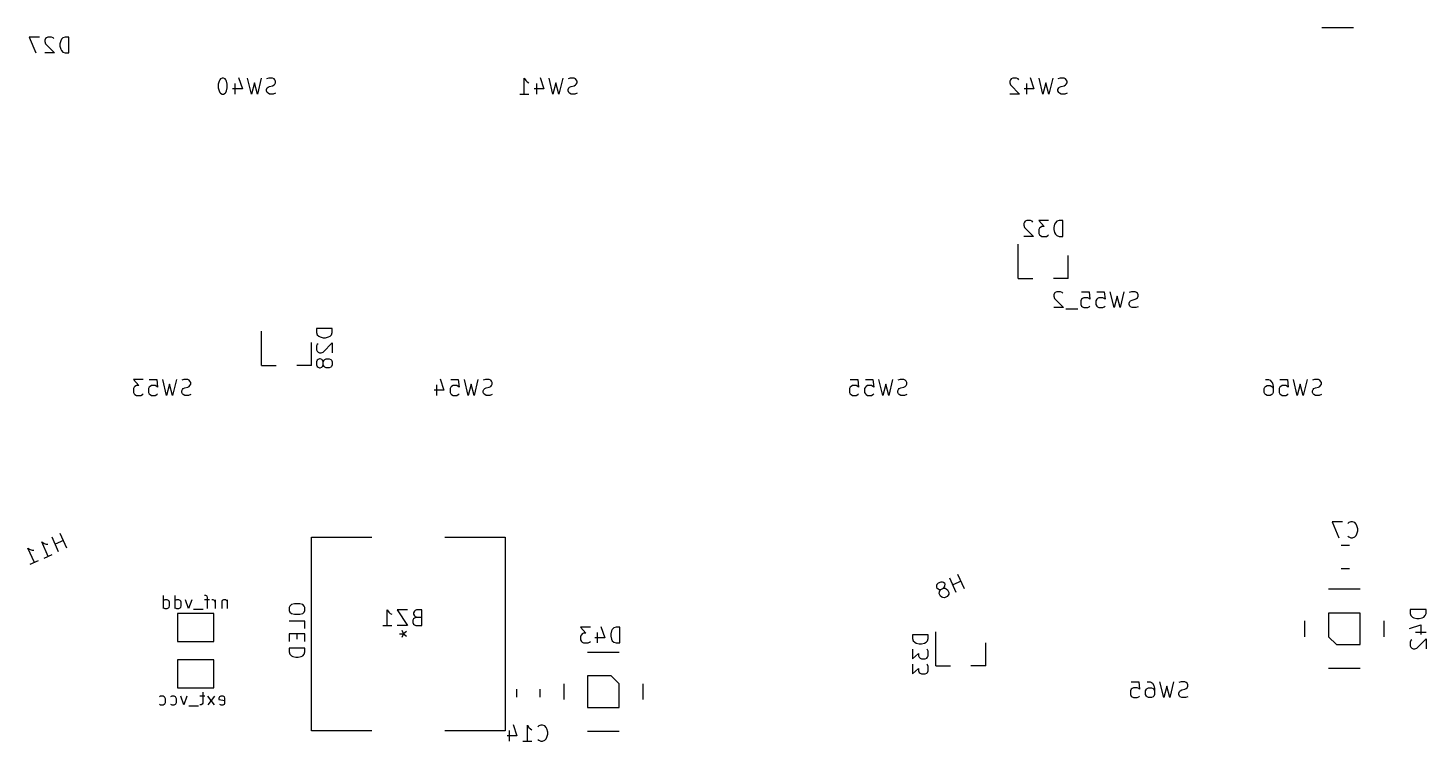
# Model space of a CAD drawing. Extents: x 27 to 362, y 19 to 136.
# Drawn here: x 273.4 to 361.8, y 34.9 to 80 of the extents above; entities that cross this region are included whole.
import ezdxf

# ---------------------------------------------------------------- set-up
doc = ezdxf.new("R2010")
doc.units = 0
doc.layers.add('BLACK', color=7, linetype='CONTINUOUS')

msp = doc.modelspace()

# ---------------------------------------------------------------- linework, layer by layer
at = {"layer": 'BLACK', "linetype": 'CONTINUOUS'}
for p, q in [((357.169, 80.0224), (355.169, 80.0224)), ((274.157, 79.4476), (273.49, 79.4476)), ((273.49, 79.4476), (273.919, 78.4476)), ((274.538, 79.3524), (274.49, 79.2571)), ((274.49, 79.2571), (274.49, 79.1619)), ((274.49, 79.1619), (274.538, 79.019)), ((274.586, 79.4), (274.538, 79.3524)), ((274.538, 79.019), (275.11, 78.4476)), ((274.681, 79.4476), (274.586, 79.4)), ((274.919, 79.4476), (274.681, 79.4476)), ((275.014, 79.4), (274.919, 79.4476)), ((275.062, 79.3524), (275.014, 79.4)), ((275.49, 79.2095), (275.443, 79.019)), ((275.443, 79.019), (275.443, 78.8762)), ((275.443, 78.8762), (275.49, 78.6857)), ((275.538, 79.3048), (275.49, 79.2095)), ((275.49, 78.6857), (275.538, 78.5905)), ((275.633, 79.4), (275.538, 79.3048)), ((275.776, 79.4476), (275.633, 79.4)), ((276.014, 79.4476), (275.776, 79.4476)), ((276.014, 78.4476), (276.014, 79.4476)), ((275.11, 78.4476), (274.49, 78.4476)), ((275.538, 78.5905), (275.633, 78.4952)), ((275.633, 78.4952), (275.776, 78.4476)), ((275.776, 78.4476), (276.014, 78.4476)), ((286.733, 76.8946), (286.971, 76.1804)), ((305.783, 76.8946), (306.021, 76.1803)), ((336.739, 76.8946), (336.977, 76.1804)), ((285.495, 76.6565), (285.447, 76.4661)), ((285.447, 76.4661), (285.447, 76.228)), ((285.447, 76.228), (285.495, 76.0375)), ((285.542, 76.7518), (285.495, 76.6565)), ((285.495, 76.0375), (285.542, 75.9423)), ((285.59, 76.7994), (285.542, 76.7518)), ((285.685, 76.847), (285.59, 76.7994)), ((285.78, 76.847), (285.685, 76.847)), ((285.876, 76.7994), (285.78, 76.847)), ((285.923, 76.7518), (285.876, 76.7994)), ((285.971, 76.6565), (285.923, 76.7518)), ((285.923, 75.9423), (285.971, 76.0375)), ((286.018, 76.4661), (285.971, 76.6565)), ((285.971, 76.0375), (286.018, 76.228)), ((286.018, 76.228), (286.018, 76.4661)), ((286.971, 76.1804), (286.352, 76.1804)), ((286.495, 76.5137), (286.495, 75.847)), ((287.542, 75.847), (287.304, 76.847)), ((287.733, 76.5613), (287.542, 75.847)), ((287.923, 75.847), (287.733, 76.5613)), ((288.161, 76.847), (287.923, 75.847)), ((288.637, 76.847), (288.495, 76.7994)), ((288.495, 76.1327), (288.542, 76.228)), ((288.495, 76.0375), (288.495, 76.1327)), ((288.542, 75.9423), (288.495, 76.0375)), ((288.542, 76.228), (288.59, 76.2756)), ((288.59, 76.2756), (288.685, 76.3232)), ((288.876, 76.847), (288.637, 76.847)), ((288.685, 76.3232), (288.876, 76.3708)), ((288.971, 76.7994), (288.876, 76.847)), ((288.876, 76.3708), (288.971, 76.4184)), ((289.018, 76.7518), (288.971, 76.7994)), ((288.971, 76.4184), (289.018, 76.4661)), ((289.066, 76.6565), (289.018, 76.7518)), ((289.018, 76.4661), (289.066, 76.5613)), ((289.066, 76.5613), (289.066, 76.6565)), ((304.783, 75.847), (304.783, 76.847)), ((304.783, 76.847), (304.878, 76.7042)), ((304.878, 76.7042), (304.973, 76.6089)), ((304.973, 76.6089), (305.068, 76.5613)), ((306.021, 76.1803), (305.402, 76.1803)), ((305.545, 76.5137), (305.545, 75.847)), ((306.592, 75.847), (306.354, 76.847)), ((306.783, 76.5613), (306.592, 75.847)), ((306.973, 75.847), (306.783, 76.5613)), ((307.211, 76.847), (306.973, 75.847)), ((307.687, 76.847), (307.545, 76.7994)), ((307.545, 76.1327), (307.592, 76.228)), ((307.545, 76.0375), (307.545, 76.1327)), ((307.592, 75.9423), (307.545, 76.0375)), ((307.592, 76.228), (307.64, 76.2756)), ((307.64, 76.2756), (307.735, 76.3232)), ((307.926, 76.847), (307.687, 76.847)), ((307.735, 76.3232), (307.926, 76.3708)), ((308.021, 76.7994), (307.926, 76.847)), ((307.926, 76.3708), (308.021, 76.4184)), ((308.068, 76.7518), (308.021, 76.7994)), ((308.021, 76.4184), (308.068, 76.4661)), ((308.116, 76.6565), (308.068, 76.7518)), ((308.068, 76.4661), (308.116, 76.5613)), ((308.116, 76.5613), (308.116, 76.6565)), ((335.501, 76.7518), (335.453, 76.6565)), ((335.453, 76.6565), (335.453, 76.5613)), ((335.453, 76.5613), (335.501, 76.4185)), ((335.548, 76.7994), (335.501, 76.7518)), ((335.501, 76.4185), (336.072, 75.847)), ((335.644, 76.847), (335.548, 76.7994)), ((335.882, 76.847), (335.644, 76.847)), ((335.977, 76.7994), (335.882, 76.847)), ((336.025, 76.7518), (335.977, 76.7994)), ((336.977, 76.1804), (336.358, 76.1804)), ((336.501, 76.5137), (336.501, 75.847)), ((337.548, 75.847), (337.31, 76.847)), ((337.739, 76.5613), (337.548, 75.847)), ((337.929, 75.847), (337.739, 76.5613)), ((338.168, 76.847), (337.929, 75.847)), ((338.644, 76.847), (338.501, 76.7994)), ((338.501, 76.1327), (338.548, 76.228)), ((338.501, 76.0375), (338.501, 76.1327)), ((338.548, 75.9423), (338.501, 76.0375)), ((338.548, 76.228), (338.596, 76.2756)), ((338.596, 76.2756), (338.691, 76.3232)), ((338.882, 76.847), (338.644, 76.847)), ((338.691, 76.3232), (338.882, 76.3708)), ((338.977, 76.7994), (338.882, 76.847)), ((338.882, 76.3708), (338.977, 76.4185)), ((339.025, 76.7518), (338.977, 76.7994)), ((338.977, 76.4185), (339.025, 76.4661)), ((339.072, 76.6565), (339.025, 76.7518)), ((339.025, 76.4661), (339.072, 76.5613)), ((339.072, 76.5613), (339.072, 76.6565)), ((285.542, 75.9423), (285.59, 75.8946)), ((285.59, 75.8946), (285.685, 75.847)), ((285.685, 75.847), (285.78, 75.847)), ((285.78, 75.847), (285.876, 75.8946)), ((285.876, 75.8946), (285.923, 75.9423)), ((288.59, 75.8946), (288.542, 75.9423)), ((288.685, 75.847), (288.59, 75.8946)), ((288.923, 75.847), (288.685, 75.847)), ((289.066, 75.8946), (288.923, 75.847)), ((304.497, 75.847), (305.068, 75.847)), ((307.64, 75.8946), (307.592, 75.9423)), ((307.735, 75.847), (307.64, 75.8946)), ((307.973, 75.847), (307.735, 75.847)), ((308.116, 75.8946), (307.973, 75.847)), ((336.072, 75.847), (335.453, 75.847)), ((338.596, 75.8946), (338.548, 75.9423)), ((338.691, 75.847), (338.596, 75.8946)), ((338.929, 75.847), (338.691, 75.847)), ((339.072, 75.8946), (338.929, 75.847)), ((336.386, 67.7524), (336.338, 67.6571)), ((336.338, 67.6571), (336.338, 67.5619)), ((336.338, 67.5619), (336.386, 67.419)), ((336.433, 67.8), (336.386, 67.7524)), ((336.386, 67.419), (336.957, 66.8476)), ((336.529, 67.8476), (336.433, 67.8)), ((336.767, 67.8476), (336.529, 67.8476)), ((336.862, 67.8), (336.767, 67.8476)), ((336.91, 67.7524), (336.862, 67.8)), ((337.91, 67.8476), (337.29, 67.8476)), ((337.29, 67.8476), (337.624, 67.4667)), ((337.338, 67.3714), (337.29, 67.2762)), ((337.29, 67.2762), (337.29, 67.0381)), ((337.386, 67.419), (337.338, 67.3714)), ((337.481, 67.4667), (337.386, 67.419)), ((337.624, 67.4667), (337.481, 67.4667)), ((338.29, 67.6095), (338.243, 67.419)), ((338.243, 67.419), (338.243, 67.2762)), ((338.243, 67.2762), (338.29, 67.0857)), ((338.338, 67.7048), (338.29, 67.6095)), ((338.433, 67.8), (338.338, 67.7048)), ((338.576, 67.8476), (338.433, 67.8)), ((338.814, 67.8476), (338.576, 67.8476)), ((338.814, 66.8476), (338.814, 67.8476)), ((335.983, 64.1874), (335.983, 66.3474)), ((336.957, 66.8476), (336.338, 66.8476)), ((337.29, 67.0381), (337.338, 66.9429)), ((337.338, 66.9429), (337.386, 66.8952)), ((337.386, 66.8952), (337.481, 66.8476)), ((337.481, 66.8476), (337.767, 66.8476)), ((337.767, 66.8476), (337.862, 66.8952)), ((337.862, 66.8952), (337.91, 66.9429)), ((338.29, 67.0857), (338.338, 66.9905)), ((338.338, 66.9905), (338.433, 66.8952)), ((338.433, 66.8952), (338.576, 66.8476)), ((338.576, 66.8476), (338.814, 66.8476)), ((339.143, 64.1874), (339.143, 65.6474)), ((335.983, 64.1874), (336.913, 64.1874)), ((339.143, 64.1874), (338.213, 64.1874)), ((338.281, 63.2524), (338.233, 63.1571)), ((338.233, 63.1571), (338.233, 63.0619)), ((338.233, 63.0619), (338.281, 62.919)), ((338.329, 63.3), (338.281, 63.2524)), ((338.281, 62.919), (338.852, 62.3476)), ((338.424, 63.3476), (338.329, 63.3)), ((338.662, 63.3476), (338.424, 63.3476)), ((338.757, 63.3), (338.662, 63.3476)), ((338.805, 63.2524), (338.757, 63.3)), ((339.995, 62.8714), (339.948, 62.7762)), ((339.948, 62.7762), (339.948, 62.5381)), ((339.995, 63.3476), (340.471, 63.3476)), ((340.043, 62.919), (339.995, 62.8714)), ((340.138, 62.9667), (340.043, 62.919)), ((340.376, 62.9667), (340.138, 62.9667)), ((340.471, 62.919), (340.376, 62.9667)), ((340.471, 63.3476), (340.519, 62.8714)), ((340.519, 62.8714), (340.471, 62.919)), ((340.948, 62.8714), (340.9, 62.7762)), ((340.9, 62.7762), (340.9, 62.5381)), ((340.948, 63.3476), (341.424, 63.3476)), ((340.995, 62.919), (340.948, 62.8714)), ((341.09, 62.9667), (340.995, 62.919)), ((341.329, 62.9667), (341.09, 62.9667)), ((341.424, 62.919), (341.329, 62.9667)), ((341.424, 63.3476), (341.471, 62.8714)), ((341.471, 62.8714), (341.424, 62.919)), ((342.043, 62.3476), (341.805, 63.3476)), ((342.233, 63.0619), (342.043, 62.3476)), ((342.424, 62.3476), (342.233, 63.0619)), ((342.662, 63.3476), (342.424, 62.3476)), ((343.138, 63.3476), (342.995, 63.3)), ((342.995, 62.6333), (343.043, 62.7286)), ((343.043, 62.7286), (343.09, 62.7762)), ((343.09, 62.7762), (343.186, 62.8238)), ((343.376, 63.3476), (343.138, 63.3476)), ((343.186, 62.8238), (343.376, 62.8714)), ((343.471, 63.3), (343.376, 63.3476)), ((343.376, 62.8714), (343.471, 62.919)), ((343.519, 63.2524), (343.471, 63.3)), ((343.471, 62.919), (343.519, 62.9667)), ((343.567, 63.1571), (343.519, 63.2524)), ((343.519, 62.9667), (343.567, 63.0619)), ((343.567, 63.0619), (343.567, 63.1571)), ((338.852, 62.3476), (338.233, 62.3476)), ((339.757, 62.2524), (338.995, 62.2524)), ((339.948, 62.5381), (339.995, 62.4429)), ((339.995, 62.4429), (340.043, 62.3952)), ((340.043, 62.3952), (340.138, 62.3476)), ((340.138, 62.3476), (340.376, 62.3476)), ((340.376, 62.3476), (340.471, 62.3952)), ((340.471, 62.3952), (340.519, 62.4429)), ((340.9, 62.5381), (340.948, 62.4429)), ((340.948, 62.4429), (340.995, 62.3952)), ((340.995, 62.3952), (341.09, 62.3476)), ((341.09, 62.3476), (341.329, 62.3476)), ((341.329, 62.3476), (341.424, 62.3952)), ((341.424, 62.3952), (341.471, 62.4429)), ((342.995, 62.5381), (342.995, 62.6333)), ((343.043, 62.4429), (342.995, 62.5381)), ((343.09, 62.3952), (343.043, 62.4429)), ((343.186, 62.3476), (343.09, 62.3952)), ((343.424, 62.3476), (343.186, 62.3476)), ((343.567, 62.3952), (343.424, 62.3476)), ((292.652, 61.0143), (291.652, 61.0143)), ((291.652, 61.0143), (291.652, 60.7762)), ((292.652, 60.7762), (292.652, 61.0143)), ((288.183, 58.6874), (288.183, 60.8474)), ((291.343, 58.6874), (291.343, 60.1474)), ((291.652, 60.7762), (291.7, 60.6333)), ((291.7, 60.6333), (291.795, 60.5381)), ((291.795, 60.5381), (291.89, 60.4905)), ((291.89, 60.4905), (292.081, 60.4429)), ((292.081, 60.4429), (292.224, 60.4429)), ((292.081, 59.5381), (292.652, 60.1095)), ((292.224, 60.4429), (292.414, 60.4905)), ((292.414, 60.4905), (292.51, 60.5381)), ((292.51, 60.5381), (292.605, 60.6333)), ((292.605, 60.6333), (292.652, 60.7762)), ((292.652, 60.1095), (292.652, 59.4905)), ((291.7, 60.0143), (291.652, 59.919)), ((291.652, 59.919), (291.652, 59.681)), ((291.652, 59.681), (291.7, 59.5857)), ((291.748, 60.0619), (291.7, 60.0143)), ((291.7, 59.5857), (291.748, 59.5381)), ((291.748, 59.5381), (291.843, 59.4905)), ((291.843, 59.4905), (291.938, 59.4905)), ((291.938, 59.4905), (292.081, 59.5381)), ((288.183, 58.6874), (289.113, 58.6874)), ((291.343, 58.6874), (290.413, 58.6874)), ((291.7, 59.0143), (291.652, 58.919)), ((291.652, 58.919), (291.652, 58.7286)), ((291.652, 58.7286), (291.7, 58.6333)), ((291.748, 59.0619), (291.7, 59.0143)), ((291.7, 58.6333), (291.748, 58.5857)), ((291.843, 59.1095), (291.748, 59.0619)), ((291.748, 58.5857), (291.843, 58.5381)), ((291.89, 59.1095), (291.843, 59.1095)), ((291.843, 58.5381), (291.89, 58.5381)), ((291.986, 59.0619), (291.89, 59.1095)), ((291.89, 58.5381), (291.986, 58.5857)), ((292.033, 59.0143), (291.986, 59.0619)), ((291.986, 58.5857), (292.033, 58.6333)), ((292.081, 58.919), (292.033, 59.0143)), ((292.033, 58.6333), (292.081, 58.7286)), ((292.081, 58.919), (292.129, 59.0143)), ((292.081, 58.7286), (292.081, 58.919)), ((292.129, 58.6333), (292.081, 58.7286)), ((292.129, 59.0143), (292.176, 59.0619)), ((292.176, 58.5857), (292.129, 58.6333)), ((292.176, 59.0619), (292.271, 59.1095)), ((292.271, 58.5381), (292.176, 58.5857)), ((292.271, 59.1095), (292.462, 59.1095)), ((292.462, 58.5381), (292.271, 58.5381)), ((292.462, 59.1095), (292.557, 59.0619)), ((292.557, 58.5857), (292.462, 58.5381)), ((292.557, 59.0619), (292.605, 59.0143)), ((292.605, 58.6333), (292.557, 58.5857)), ((292.605, 59.0143), (292.652, 58.919)), ((292.652, 58.7286), (292.605, 58.6333)), ((292.652, 58.919), (292.652, 58.7286)), ((280.706, 57.797), (280.087, 57.797)), ((280.087, 57.797), (280.42, 57.4161)), ((280.277, 57.4161), (280.182, 57.3684)), ((280.42, 57.4161), (280.277, 57.4161)), ((281.087, 57.797), (281.563, 57.797)), ((281.23, 57.4161), (281.135, 57.3684)), ((281.468, 57.4161), (281.23, 57.4161)), ((281.563, 57.3684), (281.468, 57.4161)), ((281.563, 57.797), (281.611, 57.3208)), ((282.182, 56.797), (281.944, 57.797)), ((282.373, 57.5113), (282.182, 56.797)), ((282.563, 56.797), (282.373, 57.5113)), ((282.801, 57.797), (282.563, 56.797)), ((283.277, 57.797), (283.135, 57.7494)), ((283.516, 57.797), (283.277, 57.797)), ((283.611, 57.7494), (283.516, 57.797)), ((283.658, 57.7018), (283.611, 57.7494)), ((283.611, 57.3684), (283.658, 57.4161)), ((283.706, 57.6065), (283.658, 57.7018)), ((283.658, 57.4161), (283.706, 57.5113)), ((283.706, 57.5113), (283.706, 57.6065)), ((299.232, 57.4637), (299.232, 56.797)), ((299.47, 57.8446), (299.708, 57.1304)), ((300.137, 57.797), (300.613, 57.797)), ((300.28, 57.4161), (300.185, 57.3684)), ((300.518, 57.4161), (300.28, 57.4161)), ((300.613, 57.3684), (300.518, 57.4161)), ((300.613, 57.797), (300.661, 57.3208)), ((301.232, 56.797), (300.994, 57.797)), ((301.423, 57.5113), (301.232, 56.797)), ((301.613, 56.797), (301.423, 57.5113)), ((301.851, 57.797), (301.613, 56.797)), ((302.327, 57.797), (302.185, 57.7494)), ((302.566, 57.797), (302.327, 57.797)), ((302.661, 57.7494), (302.566, 57.797)), ((302.708, 57.7018), (302.661, 57.7494)), ((302.661, 57.3684), (302.708, 57.4161)), ((302.756, 57.6065), (302.708, 57.7018)), ((302.708, 57.4161), (302.756, 57.5113)), ((302.756, 57.5113), (302.756, 57.6065)), ((325.378, 57.797), (325.855, 57.797)), ((325.521, 57.4161), (325.426, 57.3684)), ((325.759, 57.4161), (325.521, 57.4161)), ((325.855, 57.3684), (325.759, 57.4161)), ((325.855, 57.797), (325.902, 57.3208)), ((326.331, 57.797), (326.807, 57.797)), ((326.474, 57.4161), (326.378, 57.3684)), ((326.712, 57.4161), (326.474, 57.4161)), ((326.807, 57.3684), (326.712, 57.4161)), ((326.807, 57.797), (326.855, 57.3208)), ((327.426, 56.797), (327.188, 57.797)), ((327.616, 57.5113), (327.426, 56.797)), ((327.807, 56.797), (327.616, 57.5113)), ((328.045, 57.797), (327.807, 56.797)), ((328.521, 57.797), (328.378, 57.7494)), ((328.759, 57.797), (328.521, 57.797)), ((328.855, 57.7494), (328.759, 57.797)), ((328.902, 57.7018), (328.855, 57.7494)), ((328.855, 57.3684), (328.902, 57.4161)), ((328.95, 57.6065), (328.902, 57.7018)), ((328.902, 57.4161), (328.95, 57.5113)), ((328.95, 57.5113), (328.95, 57.6065)), ((351.62, 57.797), (351.81, 57.797)), ((351.62, 57.3685), (351.715, 57.4161)), ((351.715, 57.4161), (351.905, 57.4161)), ((351.81, 57.797), (351.905, 57.7494)), ((351.905, 57.7494), (351.953, 57.7018)), ((351.905, 57.4161), (352.001, 57.3685)), ((351.953, 57.7018), (352.048, 57.5589)), ((352.048, 57.5589), (352.096, 57.3685)), ((352.524, 57.797), (353.001, 57.797)), ((352.667, 57.4161), (352.572, 57.3685)), ((352.905, 57.4161), (352.667, 57.4161)), ((353.001, 57.3685), (352.905, 57.4161)), ((353.001, 57.797), (353.048, 57.3208)), ((353.62, 56.797), (353.382, 57.797)), ((353.81, 57.5113), (353.62, 56.797)), ((354.001, 56.797), (353.81, 57.5113)), ((354.239, 57.797), (354.001, 56.797)), ((354.715, 57.797), (354.572, 57.7494)), ((354.953, 57.797), (354.715, 57.797)), ((355.048, 57.7494), (354.953, 57.797)), ((355.096, 57.7018), (355.048, 57.7494)), ((355.048, 57.3685), (355.096, 57.4161)), ((355.144, 57.6065), (355.096, 57.7018)), ((355.096, 57.4161), (355.144, 57.5113)), ((355.144, 57.5113), (355.144, 57.6065)), ((280.135, 57.3208), (280.087, 57.2256)), ((280.087, 57.2256), (280.087, 56.9875)), ((280.087, 56.9875), (280.135, 56.8923)), ((280.182, 57.3684), (280.135, 57.3208)), ((280.135, 56.8923), (280.182, 56.8446)), ((280.182, 56.8446), (280.277, 56.797)), ((280.277, 56.797), (280.563, 56.797)), ((280.563, 56.797), (280.658, 56.8446)), ((280.658, 56.8446), (280.706, 56.8923)), ((281.087, 57.3208), (281.039, 57.2256)), ((281.039, 57.2256), (281.039, 56.9875)), ((281.039, 56.9875), (281.087, 56.8923)), ((281.135, 57.3684), (281.087, 57.3208)), ((281.087, 56.8923), (281.135, 56.8446)), ((281.135, 56.8446), (281.23, 56.797)), ((281.23, 56.797), (281.468, 56.797)), ((281.468, 56.797), (281.563, 56.8446)), ((281.611, 57.3208), (281.563, 57.3684)), ((281.563, 56.8446), (281.611, 56.8923)), ((283.135, 57.0827), (283.182, 57.178)), ((283.135, 56.9875), (283.135, 57.0827)), ((283.182, 56.8923), (283.135, 56.9875)), ((283.182, 57.178), (283.23, 57.2256)), ((283.23, 56.8446), (283.182, 56.8923)), ((283.23, 57.2256), (283.325, 57.2732)), ((283.325, 56.797), (283.23, 56.8446)), ((283.325, 57.2732), (283.516, 57.3208)), ((283.563, 56.797), (283.325, 56.797)), ((283.516, 57.3208), (283.611, 57.3684)), ((283.706, 56.8446), (283.563, 56.797)), ((299.708, 57.1304), (299.089, 57.1304)), ((300.137, 57.3208), (300.089, 57.2256)), ((300.089, 57.2256), (300.089, 56.9875)), ((300.089, 56.9875), (300.137, 56.8923)), ((300.185, 57.3684), (300.137, 57.3208)), ((300.137, 56.8923), (300.185, 56.8446)), ((300.185, 56.8446), (300.28, 56.797)), ((300.28, 56.797), (300.518, 56.797)), ((300.518, 56.797), (300.613, 56.8446)), ((300.661, 57.3208), (300.613, 57.3684)), ((300.613, 56.8446), (300.661, 56.8923)), ((302.185, 57.0827), (302.232, 57.178)), ((302.185, 56.9875), (302.185, 57.0827)), ((302.232, 56.8923), (302.185, 56.9875)), ((302.232, 57.178), (302.28, 57.2256)), ((302.28, 56.8446), (302.232, 56.8923)), ((302.28, 57.2256), (302.375, 57.2732)), ((302.375, 56.797), (302.28, 56.8446)), ((302.375, 57.2732), (302.566, 57.3208)), ((302.613, 56.797), (302.375, 56.797)), ((302.566, 57.3208), (302.661, 57.3684)), ((302.756, 56.8446), (302.613, 56.797)), ((325.378, 57.3208), (325.331, 57.2256)), ((325.331, 57.2256), (325.331, 56.9875)), ((325.331, 56.9875), (325.378, 56.8923)), ((325.426, 57.3684), (325.378, 57.3208)), ((325.378, 56.8923), (325.426, 56.8446)), ((325.426, 56.8446), (325.521, 56.797)), ((325.521, 56.797), (325.759, 56.797)), ((325.759, 56.797), (325.855, 56.8446)), ((325.902, 57.3208), (325.855, 57.3684)), ((325.855, 56.8446), (325.902, 56.8923)), ((326.331, 57.3208), (326.283, 57.2256)), ((326.283, 57.2256), (326.283, 56.9875)), ((326.283, 56.9875), (326.331, 56.8923)), ((326.378, 57.3684), (326.331, 57.3208)), ((326.331, 56.8923), (326.378, 56.8446)), ((326.378, 56.8446), (326.474, 56.797)), ((326.474, 56.797), (326.712, 56.797)), ((326.712, 56.797), (326.807, 56.8446)), ((326.855, 57.3208), (326.807, 57.3684)), ((326.807, 56.8446), (326.855, 56.8923)), ((328.378, 57.0827), (328.426, 57.178)), ((328.378, 56.9875), (328.378, 57.0827)), ((328.426, 56.8923), (328.378, 56.9875)), ((328.426, 57.178), (328.474, 57.2256)), ((328.474, 56.8446), (328.426, 56.8923)), ((328.474, 57.2256), (328.569, 57.2732)), ((328.569, 56.797), (328.474, 56.8446)), ((328.569, 57.2732), (328.759, 57.3208)), ((328.807, 56.797), (328.569, 56.797)), ((328.759, 57.3208), (328.855, 57.3684)), ((328.95, 56.8446), (328.807, 56.797)), ((351.524, 57.2256), (351.572, 57.3208)), ((351.524, 56.9875), (351.524, 57.2256)), ((351.572, 56.8923), (351.524, 56.9875)), ((351.572, 57.3208), (351.62, 57.3685)), ((351.62, 56.8446), (351.572, 56.8923)), ((351.715, 56.797), (351.62, 56.8446)), ((351.905, 56.797), (351.715, 56.797)), ((352.001, 56.8446), (351.905, 56.797)), ((352.001, 57.3685), (352.048, 57.3208)), ((352.048, 56.8923), (352.001, 56.8446)), ((352.048, 57.3208), (352.096, 57.2256)), ((352.096, 56.9875), (352.048, 56.8923)), ((352.096, 57.3685), (352.096, 56.9875)), ((352.524, 57.3208), (352.477, 57.2256)), ((352.477, 57.2256), (352.477, 56.9875)), ((352.477, 56.9875), (352.524, 56.8923)), ((352.572, 57.3685), (352.524, 57.3208)), ((352.524, 56.8923), (352.572, 56.8446)), ((352.572, 56.8446), (352.667, 56.797)), ((352.667, 56.797), (352.905, 56.797)), ((352.905, 56.797), (353.001, 56.8446)), ((353.048, 57.3208), (353.001, 57.3685)), ((353.001, 56.8446), (353.048, 56.8923)), ((354.572, 57.0827), (354.62, 57.178)), ((354.572, 56.9875), (354.572, 57.0827)), ((354.62, 56.8923), (354.572, 56.9875)), ((354.62, 57.178), (354.667, 57.2256)), ((354.667, 56.8446), (354.62, 56.8923)), ((354.667, 57.2256), (354.763, 57.2732)), ((354.763, 56.797), (354.667, 56.8446)), ((354.763, 57.2732), (354.953, 57.3208)), ((355.001, 56.797), (354.763, 56.797)), ((354.953, 57.3208), (355.048, 57.3685)), ((355.144, 56.8446), (355.001, 56.797)), ((356.485, 48.8), (355.818, 48.8)), ((355.818, 48.8), (356.247, 47.8)), ((356.866, 48.7524), (356.818, 48.7048)), ((357.009, 48.8), (356.866, 48.7524)), ((357.104, 48.8), (357.009, 48.8)), ((357.247, 48.7524), (357.104, 48.8)), ((357.342, 48.6572), (357.247, 48.7524)), ((357.39, 48.5619), (357.342, 48.6572)), ((275.352, 46.9132), (274.946, 47.8267)), ((275.874, 47.1456), (275.468, 48.0592)), ((291.33, 35.601), (291.33, 47.8438)), ((291.33, 47.8438), (295.15, 47.8438)), ((299.753, 47.8438), (303.573, 47.8438)), ((303.573, 47.8438), (303.573, 35.601)), ((356.818, 47.8953), (356.866, 47.8476)), ((356.866, 47.8476), (357.009, 47.8)), ((357.009, 47.8), (357.104, 47.8)), ((357.104, 47.8), (357.247, 47.8476)), ((357.247, 47.8476), (357.342, 47.9429)), ((357.342, 47.9429), (357.39, 48.0381)), ((357.437, 48.3714), (357.39, 48.5619)), ((357.39, 48.0381), (357.437, 48.2286)), ((357.437, 48.2286), (357.437, 48.3714)), ((273.83, 46.2353), (273.423, 47.1489)), ((273.423, 47.1489), (273.568, 47.0571)), ((273.568, 47.0571), (273.694, 47.0088)), ((273.694, 47.0088), (273.8, 47.004)), ((274.7, 46.6227), (274.293, 47.5362)), ((274.293, 47.5362), (274.438, 47.4444)), ((274.438, 47.4444), (274.564, 47.3962)), ((274.564, 47.3962), (274.67, 47.3914)), ((275.661, 47.6241), (275.139, 47.3917)), ((356.913, 47.3074), (356.39, 47.3074)), ((273.569, 46.1191), (274.091, 46.3515)), ((274.439, 46.5065), (274.961, 46.7389)), ((332.067, 44.3383), (331.661, 45.2518)), ((332.376, 45.0492), (331.854, 44.8168)), ((332.589, 44.5707), (332.183, 45.4842)), ((356.913, 45.8374), (356.39, 45.8374)), ((330.829, 44.7774), (330.825, 44.6711)), ((330.825, 44.6711), (330.844, 44.6276)), ((330.853, 44.8403), (330.829, 44.7774)), ((330.844, 44.6276), (330.926, 44.5599)), ((330.921, 44.9225), (330.853, 44.8403)), ((331.095, 45), (330.921, 44.9225)), ((330.926, 44.5599), (330.989, 44.5358)), ((330.989, 44.5358), (331.095, 44.531)), ((330.999, 44.2795), (331.004, 44.3859)), ((331.076, 44.1055), (330.999, 44.2795)), ((331.004, 44.3859), (331.028, 44.4488)), ((331.028, 44.4488), (331.095, 44.531)), ((331.201, 44.9952), (331.095, 45)), ((331.095, 44.531), (331.269, 44.6085)), ((331.264, 44.9711), (331.201, 44.9952)), ((331.347, 44.9035), (331.264, 44.9711)), ((331.269, 44.6085), (331.337, 44.6907)), ((331.269, 44.6085), (331.376, 44.6037)), ((331.337, 44.6907), (331.361, 44.7536)), ((331.366, 44.86), (331.347, 44.9035)), ((331.361, 44.7536), (331.366, 44.86)), ((331.376, 44.6037), (331.439, 44.5796)), ((331.439, 44.5796), (331.521, 44.512)), ((331.569, 44.1687), (331.502, 44.0865)), ((331.521, 44.512), (331.598, 44.3379)), ((331.594, 44.2316), (331.569, 44.1687)), ((331.598, 44.3379), (331.594, 44.2316)), ((357.601, 44.5411), (355.601, 44.5411)), ((281.987, 43.3323), (281.987, 44.1451)), ((282.065, 43.8742), (281.987, 43.8355)), ((281.987, 43.371), (282.065, 43.3323)), ((282.22, 43.8742), (282.065, 43.8742)), ((282.065, 43.3323), (282.22, 43.3323)), ((282.297, 43.8355), (282.22, 43.8742)), ((282.22, 43.3323), (282.297, 43.371)), ((282.336, 43.7968), (282.297, 43.8355)), ((282.297, 43.371), (282.336, 43.4097)), ((282.374, 43.7194), (282.336, 43.7968)), ((282.336, 43.4097), (282.374, 43.4871)), ((282.374, 43.4871), (282.374, 43.7194)), ((282.723, 43.3323), (282.723, 44.1451)), ((282.8, 43.8742), (282.723, 43.8355)), ((282.723, 43.371), (282.8, 43.3323)), ((282.955, 43.8742), (282.8, 43.8742)), ((282.8, 43.3323), (282.955, 43.3323)), ((283.032, 43.8355), (282.955, 43.8742)), ((282.955, 43.3323), (283.032, 43.371)), ((283.071, 43.7968), (283.032, 43.8355)), ((283.032, 43.371), (283.071, 43.4097)), ((283.11, 43.7194), (283.071, 43.7968)), ((283.071, 43.4097), (283.11, 43.4871)), ((283.11, 43.4871), (283.11, 43.7194)), ((283.574, 43.3323), (283.381, 43.8742)), ((283.768, 43.8742), (283.574, 43.3323)), ((284.658, 44.1451), (284.581, 44.1451)), ((284.89, 43.8742), (284.581, 43.8742)), ((284.735, 44.1064), (284.658, 44.1451)), ((284.774, 44.029), (284.735, 44.1064)), ((284.774, 43.3323), (284.774, 44.029)), ((285.122, 43.8742), (285.045, 43.8742)), ((285.2, 43.8355), (285.122, 43.8742)), ((285.239, 43.7968), (285.2, 43.8355)), ((285.277, 43.7194), (285.239, 43.7968)), ((285.277, 43.3323), (285.277, 43.8742)), ((285.703, 43.8355), (285.664, 43.7581)), ((285.664, 43.7581), (285.664, 43.3323)), ((285.78, 43.8742), (285.703, 43.8355)), ((285.897, 43.8742), (285.78, 43.8742)), ((285.974, 43.8355), (285.897, 43.8742)), ((286.013, 43.7968), (285.974, 43.8355)), ((286.013, 43.8742), (286.013, 43.3323)), ((289.973, 43.4813), (289.925, 43.3861)), ((289.925, 43.3861), (289.925, 43.1956)), ((290.068, 43.5765), (289.973, 43.4813)), ((290.258, 43.6242), (290.068, 43.5765)), ((290.592, 43.6242), (290.258, 43.6242)), ((290.782, 43.5765), (290.592, 43.6242)), ((290.877, 43.4813), (290.782, 43.5765)), ((290.925, 43.3861), (290.877, 43.4813)), ((290.925, 43.1956), (290.925, 43.3861)), ((331.159, 44.0379), (331.076, 44.1055)), ((331.221, 44.0138), (331.159, 44.0379)), ((331.328, 44.009), (331.221, 44.0138)), ((331.502, 44.0865), (331.328, 44.009)), ((285.164, 43.0114), (282.878, 43.0114)), ((282.878, 43.0114), (282.878, 41.2334)), ((284.503, 43.2549), (283.884, 43.2549)), ((285.164, 41.2334), (285.164, 43.0114)), ((289.925, 43.1956), (289.973, 43.1003)), ((290.925, 42.5289), (289.925, 42.5289)), ((289.973, 43.1003), (290.068, 43.0051)), ((290.068, 43.0051), (290.258, 42.9575)), ((290.258, 42.9575), (290.592, 42.9575)), ((290.592, 42.9575), (290.782, 43.0051)), ((290.782, 43.0051), (290.877, 43.1003)), ((290.877, 43.1003), (290.925, 43.1956)), ((290.925, 42.0527), (290.925, 42.5289)), ((296.124, 42.2476), (296.124, 43.2476)), ((296.124, 43.2476), (296.219, 43.1048)), ((296.219, 43.1048), (296.314, 43.0095)), ((296.314, 43.0095), (296.41, 42.9619)), ((297.41, 43.2476), (296.743, 43.2476)), ((296.743, 43.2476), (297.41, 42.2476)), ((297.79, 42.6762), (297.743, 42.581)), ((297.743, 42.581), (297.743, 42.4381)), ((297.743, 42.4381), (297.79, 42.3429)), ((297.838, 43.1524), (297.79, 43.0571)), ((297.79, 43.0571), (297.79, 42.9619)), ((297.79, 42.9619), (297.838, 42.8667)), ((297.838, 42.7238), (297.79, 42.6762)), ((297.886, 43.2), (297.838, 43.1524)), ((297.838, 42.8667), (297.886, 42.819)), ((297.981, 42.7714), (297.838, 42.7238)), ((297.981, 43.2476), (297.886, 43.2)), ((297.886, 42.819), (297.981, 42.7714)), ((298.314, 43.2476), (297.981, 43.2476)), ((297.981, 42.7714), (298.314, 42.7714)), ((298.314, 42.2476), (298.314, 43.2476)), ((354.101, 41.5411), (354.101, 42.5411)), ((357.601, 43.0411), (355.601, 43.0411)), ((355.601, 43.0411), (355.601, 41.5411)), ((357.601, 41.0411), (357.601, 43.0411)), ((359.101, 41.5411), (359.101, 42.5411)), ((361.754, 43.2554), (360.754, 43.2554)), ((360.754, 43.2554), (360.754, 43.0173)), ((360.754, 43.0173), (360.801, 42.8745)), ((360.801, 42.8745), (360.897, 42.7792)), ((360.897, 42.7792), (360.992, 42.7316)), ((360.992, 42.7316), (361.182, 42.684)), ((361.182, 42.684), (361.325, 42.684)), ((361.325, 42.684), (361.516, 42.7316)), ((361.516, 42.7316), (361.611, 42.7792)), ((361.611, 42.7792), (361.706, 42.8745)), ((361.706, 42.8745), (361.754, 43.0173)), ((361.754, 43.0173), (361.754, 43.2554)), ((290.925, 41.7194), (289.925, 41.7194)), ((289.925, 41.7194), (289.925, 41.2432)), ((290.401, 41.7194), (290.401, 41.3861)), ((290.925, 41.2432), (290.925, 41.7194)), ((295.838, 42.2476), (296.41, 42.2476)), ((297.41, 42.2476), (296.743, 42.2476)), ((296.904, 41.7224), (297.142, 41.7224)), ((297.047, 41.9605), (297.142, 41.7224)), ((297.142, 41.7224), (297.047, 41.4843)), ((297.332, 41.8653), (297.142, 41.7224)), ((297.142, 41.7224), (297.332, 41.5795)), ((297.79, 42.3429), (297.838, 42.2952)), ((297.838, 42.2952), (297.933, 42.2476)), ((297.933, 42.2476), (298.314, 42.2476)), ((308.957, 42.1476), (308.338, 42.1476)), ((308.338, 42.1476), (308.671, 41.7667)), ((308.386, 41.6714), (308.338, 41.5762)), ((308.338, 41.5762), (308.338, 41.3381)), ((308.433, 41.719), (308.386, 41.6714)), ((308.529, 41.7667), (308.433, 41.719)), ((308.671, 41.7667), (308.529, 41.7667)), ((309.386, 41.8143), (309.386, 41.1476)), ((309.624, 42.1952), (309.862, 41.481)), ((310.29, 41.9095), (310.243, 41.719)), ((310.243, 41.719), (310.243, 41.5762)), ((310.243, 41.5762), (310.29, 41.3857)), ((310.338, 42.0048), (310.29, 41.9095)), ((310.433, 42.1), (310.338, 42.0048)), ((310.576, 42.1476), (310.433, 42.1)), ((310.814, 42.1476), (310.576, 42.1476)), ((310.814, 41.1476), (310.814, 42.1476)), ((330.306, 41.6679), (329.306, 41.6679)), ((329.306, 41.6679), (329.306, 41.4298)), ((330.306, 41.4298), (330.306, 41.6679)), ((330.774, 39.6936), (330.774, 41.8536)), ((355.601, 41.5411), (356.101, 41.0411)), ((360.706, 42.065), (361.421, 42.3031)), ((361.087, 41.8269), (361.754, 41.8269)), ((361.421, 42.3031), (361.421, 41.684)), ((282.878, 41.2334), (285.164, 41.2334)), ((290.925, 40.8146), (289.925, 40.8146)), ((289.925, 40.8146), (289.925, 40.5765)), ((290.925, 40.5765), (290.925, 40.8146)), ((308.338, 41.3381), (308.386, 41.2429)), ((308.386, 41.2429), (308.433, 41.1952)), ((308.433, 41.1952), (308.529, 41.1476)), ((308.529, 41.1476), (308.814, 41.1476)), ((308.814, 41.1476), (308.91, 41.1952)), ((308.91, 41.1952), (308.957, 41.2429)), ((309.862, 41.481), (309.243, 41.481)), ((310.29, 41.3857), (310.338, 41.2905)), ((310.338, 41.2905), (310.433, 41.1952)), ((310.433, 41.1952), (310.576, 41.1476)), ((310.576, 41.1476), (310.814, 41.1476)), ((329.306, 41.4298), (329.354, 41.287)), ((329.306, 40.7632), (329.306, 40.1441)), ((329.354, 41.287), (329.449, 41.1917)), ((329.449, 41.1917), (329.544, 41.1441)), ((329.544, 41.1441), (329.735, 41.0965)), ((329.735, 41.0965), (329.878, 41.0965)), ((329.878, 41.0965), (330.068, 41.1441)), ((330.068, 41.1441), (330.164, 41.1917)), ((330.164, 41.1917), (330.259, 41.287)), ((330.259, 40.7156), (330.211, 40.7632)), ((330.259, 41.287), (330.306, 41.4298)), ((330.306, 40.6203), (330.259, 40.7156)), ((333.934, 39.6936), (333.934, 41.1536)), ((356.101, 41.0411), (357.601, 41.0411)), ((360.801, 41.3031), (360.754, 41.2078)), ((360.754, 41.2078), (360.754, 40.9697)), ((360.754, 40.9697), (360.801, 40.8745)), ((360.849, 41.3507), (360.801, 41.3031)), ((360.801, 40.8745), (360.849, 40.8269)), ((360.849, 40.8269), (360.944, 40.7792)), ((360.944, 40.7792), (361.04, 40.7792)), ((361.04, 40.7792), (361.182, 40.8269)), ((361.182, 40.8269), (361.754, 41.3983)), ((361.754, 41.3983), (361.754, 40.7792)), ((285.164, 40.0914), (282.878, 40.0914)), ((282.878, 40.0914), (282.878, 38.3134)), ((285.164, 38.3134), (285.164, 40.0914)), ((289.925, 40.5765), (289.973, 40.4337)), ((289.973, 40.4337), (290.068, 40.3384)), ((290.068, 40.3384), (290.163, 40.2908)), ((290.163, 40.2908), (290.354, 40.2432)), ((290.354, 40.2432), (290.496, 40.2432)), ((290.496, 40.2432), (290.687, 40.2908)), ((290.687, 40.2908), (290.782, 40.3384)), ((290.782, 40.3384), (290.877, 40.4337)), ((290.877, 40.4337), (290.925, 40.5765)), ((308.77, 40.5724), (310.77, 40.5724)), ((329.306, 40.1441), (329.687, 40.4775)), ((329.306, 39.8108), (329.306, 39.1917)), ((329.687, 40.4775), (329.687, 40.3346)), ((329.687, 40.3346), (329.735, 40.2394)), ((329.735, 40.2394), (329.783, 40.1917)), ((329.783, 40.1917), (329.878, 40.1441)), ((329.878, 40.1441), (330.116, 40.1441)), ((330.116, 40.1441), (330.211, 40.1917)), ((330.211, 40.1917), (330.259, 40.2394)), ((330.259, 39.7632), (330.211, 39.8108)), ((330.259, 40.2394), (330.306, 40.3346)), ((330.306, 39.6679), (330.259, 39.7632)), ((330.306, 40.3346), (330.306, 40.6203)), ((308.77, 39.0724), (308.77, 37.0724)), ((310.27, 39.0724), (308.77, 39.0724)), ((310.77, 38.5724), (310.27, 39.0724)), ((329.306, 39.1917), (329.687, 39.5251)), ((329.687, 39.5251), (329.687, 39.3822)), ((329.687, 39.3822), (329.735, 39.287)), ((329.735, 39.287), (329.783, 39.2394)), ((329.783, 39.2394), (329.878, 39.1917)), ((329.878, 39.1917), (330.116, 39.1917)), ((330.116, 39.1917), (330.211, 39.2394)), ((330.211, 39.2394), (330.259, 39.287)), ((330.259, 39.287), (330.306, 39.3822)), ((330.306, 39.3822), (330.306, 39.6679)), ((330.774, 39.6936), (331.704, 39.6936)), ((333.934, 39.6936), (333.004, 39.6936)), ((357.601, 39.5411), (355.601, 39.5411)), ((282.878, 38.3134), (285.164, 38.3134)), ((284.477, 38.0451), (284.477, 37.3484)), ((304.316, 37.7111), (304.316, 38.2337)), ((305.786, 37.7111), (305.786, 38.2337)), ((307.27, 38.5724), (307.27, 37.5724)), ((310.77, 37.0724), (310.77, 38.5724)), ((312.27, 38.5724), (312.27, 37.5724)), ((343.13, 38.2228), (343.083, 38.1276)), ((343.083, 38.1276), (343.083, 37.8895)), ((343.13, 38.699), (343.606, 38.699)), ((343.178, 38.2704), (343.13, 38.2228)), ((343.273, 38.3181), (343.178, 38.2704)), ((343.511, 38.3181), (343.273, 38.3181)), ((343.606, 38.2704), (343.511, 38.3181)), ((343.606, 38.699), (343.654, 38.2228)), ((343.654, 38.2228), (343.606, 38.2704)), ((344.035, 38.1276), (344.083, 38.2228)), ((344.035, 37.8895), (344.035, 38.1276)), ((344.083, 38.2228), (344.13, 38.2704)), ((344.13, 38.699), (344.321, 38.699)), ((344.13, 38.2704), (344.225, 38.3181)), ((344.225, 38.3181), (344.416, 38.3181)), ((344.321, 38.699), (344.416, 38.6514)), ((344.416, 38.6514), (344.464, 38.6038)), ((344.416, 38.3181), (344.511, 38.2704)), ((344.464, 38.6038), (344.559, 38.4609)), ((344.511, 38.2704), (344.559, 38.2228)), ((344.559, 38.4609), (344.606, 38.2704)), ((344.559, 38.2228), (344.606, 38.1276)), ((344.606, 38.2704), (344.606, 37.8895)), ((345.178, 37.699), (344.94, 38.699)), ((345.368, 38.4133), (345.178, 37.699)), ((345.559, 37.699), (345.368, 38.4133)), ((345.797, 38.699), (345.559, 37.699)), ((346.273, 38.699), (346.13, 38.6514)), ((346.13, 37.9847), (346.178, 38.08)), ((346.13, 37.8895), (346.13, 37.9847)), ((346.178, 38.08), (346.225, 38.1276)), ((346.225, 38.1276), (346.321, 38.1752)), ((346.511, 38.699), (346.273, 38.699)), ((346.321, 38.1752), (346.511, 38.2228)), ((346.606, 38.6514), (346.511, 38.699)), ((346.511, 38.2228), (346.606, 38.2704)), ((346.654, 38.6038), (346.606, 38.6514)), ((346.606, 38.2704), (346.654, 38.3181)), ((346.702, 38.5085), (346.654, 38.6038)), ((346.654, 38.3181), (346.702, 38.4133)), ((346.702, 38.4133), (346.702, 38.5085)), ((281.807, 37.7742), (281.729, 37.7355)), ((281.729, 37.271), (281.807, 37.2323)), ((281.962, 37.7742), (281.807, 37.7742)), ((281.807, 37.2323), (281.962, 37.2323)), ((282.039, 37.7355), (281.962, 37.7742)), ((281.962, 37.2323), (282.039, 37.271)), ((282.078, 37.6968), (282.039, 37.7355)), ((282.039, 37.271), (282.078, 37.3097)), ((282.116, 37.6194), (282.078, 37.6968)), ((282.078, 37.3097), (282.116, 37.3871)), ((282.116, 37.3871), (282.116, 37.6194)), ((282.503, 37.7742), (282.426, 37.7355)), ((282.426, 37.271), (282.503, 37.2323)), ((282.658, 37.7742), (282.503, 37.7742)), ((282.503, 37.2323), (282.658, 37.2323)), ((282.736, 37.7355), (282.658, 37.7742)), ((282.658, 37.2323), (282.736, 37.271)), ((282.774, 37.6968), (282.736, 37.7355)), ((282.736, 37.271), (282.774, 37.3097)), ((282.813, 37.6194), (282.774, 37.6968)), ((282.774, 37.3097), (282.813, 37.3871)), ((282.813, 37.3871), (282.813, 37.6194)), ((283.277, 37.2323), (283.084, 37.7742)), ((283.471, 37.7742), (283.277, 37.2323)), ((284.206, 37.1549), (283.587, 37.1549)), ((284.593, 37.7742), (284.284, 37.7742)), ((284.361, 37.2323), (284.284, 37.2323)), ((284.439, 37.271), (284.361, 37.2323)), ((284.477, 37.3484), (284.439, 37.271)), ((285.213, 37.2323), (284.787, 37.7742)), ((285.213, 37.7742), (284.787, 37.2323)), ((285.522, 37.7355), (285.484, 37.6581)), ((285.484, 37.6581), (285.484, 37.5806)), ((285.484, 37.5806), (285.871, 37.5032)), ((285.6, 37.7742), (285.522, 37.7355)), ((285.522, 37.271), (285.6, 37.2323)), ((285.755, 37.7742), (285.6, 37.7742)), ((285.6, 37.2323), (285.755, 37.2323)), ((285.832, 37.7355), (285.755, 37.7742)), ((285.755, 37.2323), (285.832, 37.271)), ((285.871, 37.6581), (285.832, 37.7355)), ((285.832, 37.271), (285.871, 37.3484)), ((285.871, 37.3484), (285.871, 37.6581)), ((343.083, 37.8895), (343.13, 37.7943)), ((343.13, 37.7943), (343.178, 37.7466)), ((343.178, 37.7466), (343.273, 37.699)), ((343.273, 37.699), (343.511, 37.699)), ((343.511, 37.699), (343.606, 37.7466)), ((343.606, 37.7466), (343.654, 37.7943)), ((344.083, 37.7943), (344.035, 37.8895)), ((344.13, 37.7466), (344.083, 37.7943)), ((344.225, 37.699), (344.13, 37.7466)), ((344.416, 37.699), (344.225, 37.699)), ((344.511, 37.7466), (344.416, 37.699)), ((344.559, 37.7943), (344.511, 37.7466)), ((344.606, 37.8895), (344.559, 37.7943)), ((346.178, 37.7943), (346.13, 37.8895)), ((346.225, 37.7466), (346.178, 37.7943)), ((346.321, 37.699), (346.225, 37.7466)), ((346.559, 37.699), (346.321, 37.699)), ((346.702, 37.7466), (346.559, 37.699)), ((308.77, 37.0724), (310.77, 37.0724)), ((295.15, 35.601), (291.33, 35.601)), ((303.573, 35.601), (299.753, 35.601)), ((303.833, 35.6143), (303.833, 34.9476)), ((304.071, 35.9952), (304.31, 35.281)), ((304.976, 34.9476), (304.976, 35.9476)), ((304.976, 35.9476), (305.071, 35.8048)), ((305.071, 35.8048), (305.167, 35.7095)), ((305.167, 35.7095), (305.262, 35.6619)), ((305.69, 35.9), (305.643, 35.8524)), ((305.833, 35.9476), (305.69, 35.9)), ((305.929, 35.9476), (305.833, 35.9476)), ((306.071, 35.9), (305.929, 35.9476)), ((306.167, 35.8048), (306.071, 35.9)), ((306.214, 35.7095), (306.167, 35.8048)), ((306.262, 35.519), (306.214, 35.7095)), ((306.214, 35.1857), (306.262, 35.3762)), ((306.262, 35.3762), (306.262, 35.519)), ((308.77, 35.5724), (310.77, 35.5724)), ((304.31, 35.281), (303.69, 35.281)), ((304.69, 34.9476), (305.262, 34.9476)), ((305.643, 35.0429), (305.69, 34.9952)), ((305.69, 34.9952), (305.833, 34.9476)), ((305.833, 34.9476), (305.929, 34.9476)), ((305.929, 34.9476), (306.071, 34.9952)), ((306.071, 34.9952), (306.167, 35.0905)), ((306.167, 35.0905), (306.214, 35.1857))]:
    msp.add_line(p, q, dxfattribs=at)

doc.saveas('drawing.dxf')
